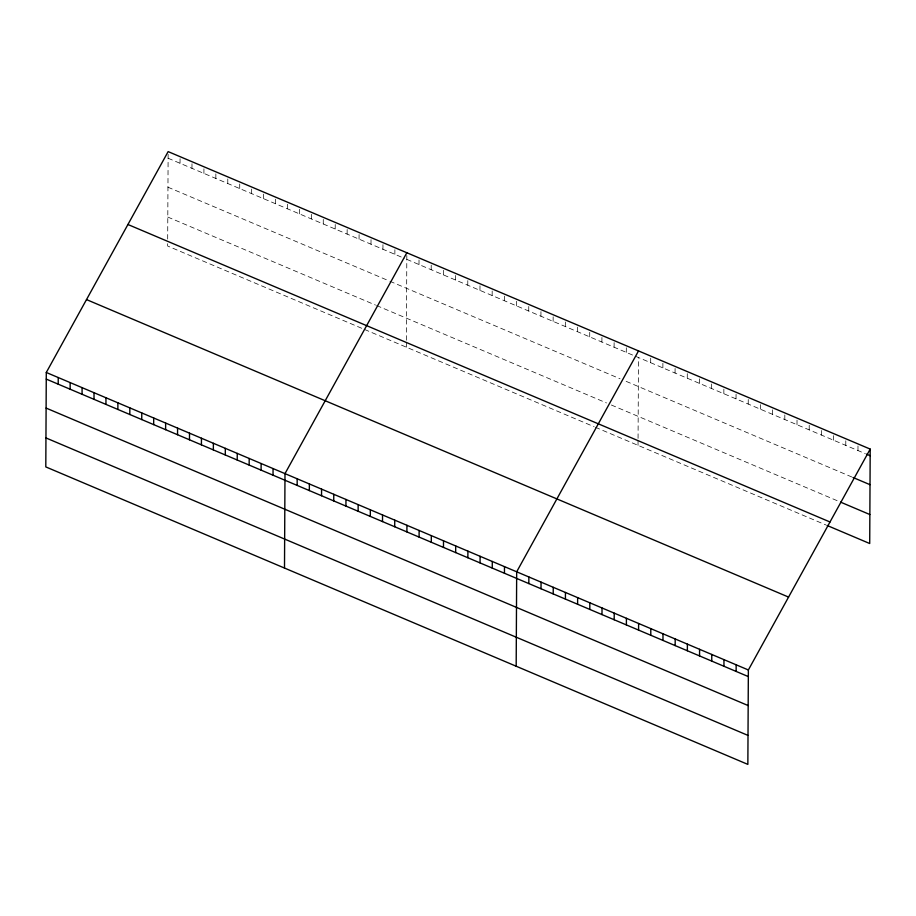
<?xml version="1.0" encoding="UTF-8"?>
<svg xmlns="http://www.w3.org/2000/svg" width="916" height="916" viewBox="0 0 916 916"><rect width="100%" height="100%" fill="white"/><g stroke="black" fill="none" stroke-linecap="round" stroke-linejoin="round"><path stroke-width="0.69" stroke-dasharray="4.58 3.44" d="M167.651 243.713L167.639 246.026L363.377 328.97M167.685 239.076L168.132 152.926M180.04 163.288L180.074 156.659M191.971 168.338L192.005 161.72M203.913 173.399L203.947 166.781M215.844 178.46L215.878 171.83M227.775 183.509L227.809 176.891M239.717 188.57L239.752 181.952M251.648 193.631L251.682 187.001M263.579 198.68L263.613 192.062M275.521 203.741L275.556 197.123M287.452 208.802L287.487 202.184M299.383 213.852L299.429 207.234M311.325 218.913L311.36 212.294M323.256 223.973L323.291 217.355M335.199 229.034L335.233 222.405M347.13 234.084L347.164 227.466M359.061 239.145L359.095 232.527M371.003 244.206L371.037 237.576M382.934 249.255L382.968 242.637M394.865 254.316L394.899 247.698M406.349 347.175L406.372 342.538M406.383 340.225L406.83 254.076M419.001 264.541L419.036 257.923M431.196 269.705L431.23 263.087M443.39 274.869L443.424 268.251M455.584 280.044L455.618 273.415M467.778 285.208L467.813 278.59M479.961 290.372L480.007 283.754M492.155 295.547L492.19 288.918M504.35 300.711L504.384 294.082M516.544 305.875L516.578 299.257M528.738 311.039L528.772 304.421M540.932 316.215L540.967 309.585M553.127 321.379L553.161 314.76M565.321 326.543L565.355 319.924M577.515 331.707L577.549 325.088M589.709 336.882L589.744 330.252M601.904 342.046L601.938 335.428M614.098 347.21L614.132 340.592M626.292 352.374L626.326 345.756M638.028 445.348L638.051 440.71M638.063 438.398L638.486 357.549M650.681 362.713L650.715 356.095M662.875 367.877L662.909 361.259M675.069 373.041L675.103 366.423M687.263 378.216L687.298 371.587M699.458 383.38L699.492 376.762M711.652 388.544L711.686 381.926M723.846 393.708L723.88 387.09M736.029 398.884L736.075 392.254M748.223 404.048L748.258 397.43M760.417 409.212L760.452 402.593M772.612 414.387L772.646 407.757M784.806 419.551L784.84 412.921M797 424.715L797.035 418.097M809.194 429.879L809.229 423.261M821.389 435.054L821.423 428.425M833.583 440.218L833.617 433.6M845.777 445.382L845.812 438.764M857.971 450.546L858.006 443.928M168.097 158.228L404.414 258.358M406.807 259.377L865.288 453.649M167.949 187.196L388.75 280.765M389.941 281.269L620.04 378.766M626.143 381.354L851.72 476.938M167.8 217.058L375.468 305.051M376.659 305.555L606.472 402.937M611.35 405.009L839.377 501.625M364.568 329.474L594.129 426.741M595.343 427.257L825.808 524.914"/><path stroke-width="1.37" d="M46.292 372.48L45.8 466.908L747.857 764.391L748.361 669.974L870.2 449.092L168.143 151.609L46.292 372.48L748.361 669.974M58.2 384.159L58.235 377.541M70.131 389.22L70.166 382.602M82.062 394.281L82.097 387.651M94.004 399.33L94.039 392.712M105.935 404.391L105.97 397.773M117.866 409.452L117.901 402.822M129.809 414.501L129.843 407.883M141.74 419.562L141.774 412.944M153.67 424.623L153.705 417.994M165.613 429.673L165.647 423.055M177.544 434.734L177.578 428.115M189.486 439.795L189.52 433.165M201.417 444.844L201.451 438.226M213.348 449.905L213.382 443.287M225.29 454.966L225.325 448.348M237.221 460.015L237.255 453.397M249.152 465.076L249.186 458.458M261.094 470.137L261.129 463.519M273.025 475.198L273.06 468.568M284.498 568.046L284.99 473.629L406.841 252.747M297.15 485.411L297.185 478.793M309.345 490.587L309.379 483.957M321.539 495.751L321.573 489.133M333.733 500.915L333.767 494.296M345.927 506.09L345.962 499.46M358.122 511.254L358.156 504.636M370.316 516.418L370.35 509.8M382.51 521.582L382.545 514.964M394.704 526.757L394.739 520.128M406.899 531.921L406.933 525.303M419.093 537.085L419.127 530.467M431.287 542.249L431.322 535.631M443.481 547.425L443.516 540.795M455.676 552.588L455.71 545.97M467.87 557.752L467.904 551.134M480.064 562.916L480.099 556.298M492.258 568.092L492.293 561.462M504.453 573.256L504.487 566.638M516.177 666.218L516.681 571.802L638.521 350.92M528.83 583.584L528.864 576.966M541.024 588.759L541.058 582.129M553.218 593.923L553.253 587.305M565.412 599.087L565.447 592.469M577.607 604.251L577.641 597.633M589.801 609.426L589.835 602.797M601.995 614.59L602.03 607.972M614.189 619.754L614.224 613.136M626.384 624.93L626.418 618.3M638.578 630.093L638.612 623.475M650.772 635.257L650.807 628.639M662.966 640.421L663.001 633.803M675.161 645.597L675.195 638.967M687.355 650.761L687.389 644.143M699.549 655.925L699.584 649.307M711.743 661.089L711.778 654.471M723.938 666.264L723.972 659.635M736.132 671.428L736.166 664.81M870.2 449.092L869.708 543.52L827.022 525.429M866.502 454.164L870.166 455.721M852.945 477.454L870.017 484.69M840.59 502.14L869.857 514.54M127.931 224.5L829.988 521.983M86.505 299.589L788.562 597.083M46.258 379.098L748.326 676.592M46.109 408.078L748.166 705.572M45.949 437.928L748.017 735.422"/></g></svg>
